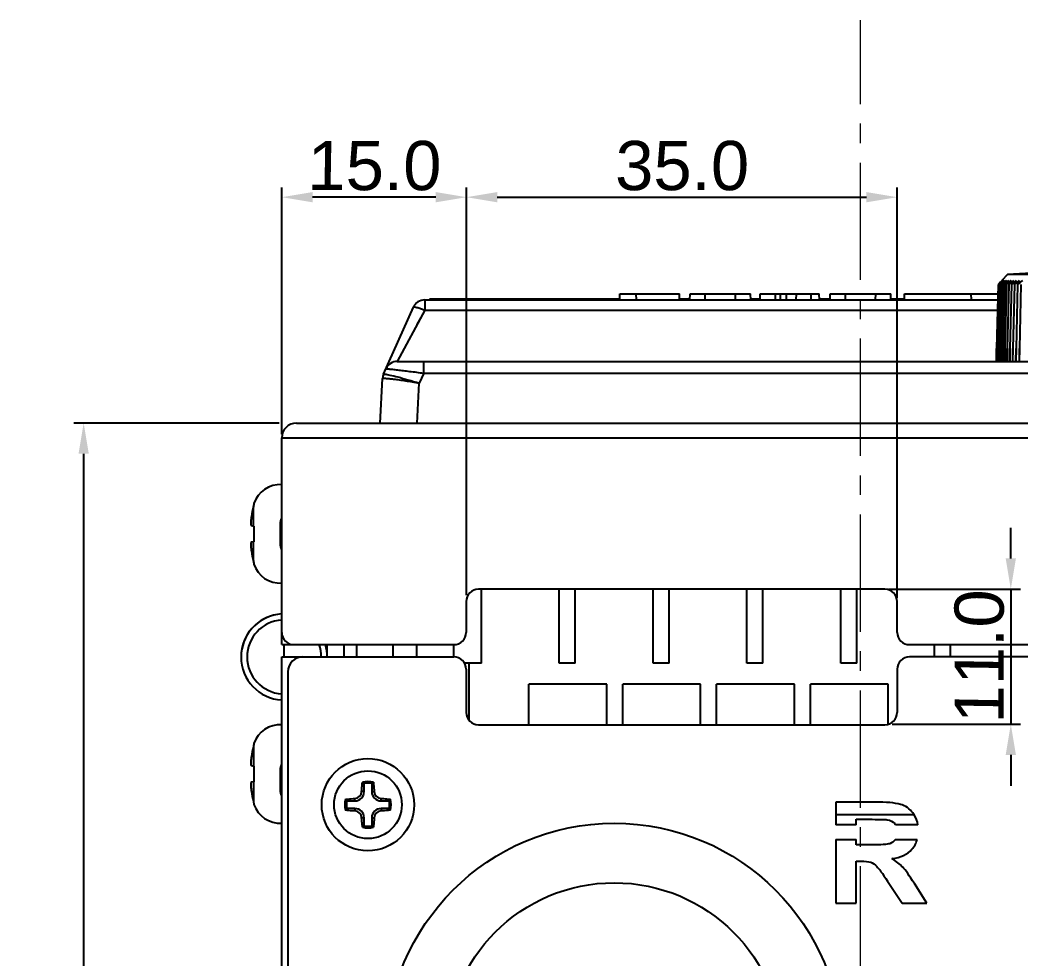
# Model space of a CAD drawing. Header units: millimetres. Extents: x -1493 to -686, y 1310 to 1867.
# Drawn here: x -959.3 to -878.1, y 1555.7 to 1632 of the extents above; entities that cross this region are included whole.
import ezdxf

# ---------------------------------------------------------------- set-up
doc = ezdxf.new("R2010")
doc.units = ezdxf.units.MM
doc.header["$PDMODE"] = 3
doc.header["$PDSIZE"] = 1.5
doc.linetypes.add('CENTER', pattern=[17.8, 10.75, -2.35, 2.35, -2.35])
doc.linetypes.add('CENTER2', pattern=[28.575, 19.05, -3.175, 3.175, -3.175])
doc.layers.get('0').update_dxf_attribs({"linetype": 'CONTINUOUS'})
doc.layers.get('Defpoints').update_dxf_attribs({"linetype": 'CONTINUOUS'})
doc.layers.add('3', color=112, linetype='CENTER', lineweight=15)
doc.layers.add('Dim', color=1, linetype='CONTINUOUS')
doc.styles.add('OMI-1', font='arial.ttf', dxfattribs={"oblique": 1})
doc.dimstyles.new('1', dxfattribs={"dimtxt": 4, "dimasz": 2.5, "dimexe": 0.8, "dimexo": 0.3, "dimgap": 0.5, "dimtad": 1, "dimtoh": 1, "dimdec": 1, "dimzin": 0, "dimdsep": 46, "dimtxsty": 'OMI-1', "dimcen": 0, "dimclrd": 256, "dimclre": 256, "dimclrt": 256, "dimadec": 0, "dimazin": 0, "dimtfac": 0.8, "dimtdec": 1, "dimtix": 1, "dimtmove": 0, "dimatfit": 3, "dimfxl": 1, "dimtolj": 1, "dimtzin": 0, "dimarcsym": 0})

# ---------------------------------------------------------------- blocks, each defined once
blk = doc.blocks.new('*D38')
at = {"layer": 'Defpoints', "color": 0, "transparency": 16777216}
for p in [(-954.173, 1599.247), (-937.99, 1599.247), (-954.836, 1496.266)]:
    blk.add_point(p, dxfattribs=at)
at = {"layer": 'Dim', "lineweight": -2, "transparency": 16777216}
for p, q in [((-938.29, 1599.247), (-954.973, 1599.247)), ((-954.173, 1498.766), (-954.173, 1596.747)), ((-954.536, 1496.266), (-953.373, 1496.266))]:
    blk.add_line(p, q, dxfattribs=at)
at = {"layer": 'Dim', "transparency": 16777216}
for points in [[(-953.756, 1596.747), (-954.59, 1596.747), (-954.173, 1599.247)], [(-954.59, 1498.766), (-953.756, 1498.766), (-954.173, 1496.266)]]:
    blk.add_solid(points, dxfattribs=at)
at = {"layer": 'Dim', "transparency": 16777216, "insert": (-956.717, 1547.757), "char_height": 4, "attachment_point": 5, "rotation": 90, "style": 'OMI-1'}
blk.add_mtext('\\A1;103.0', dxfattribs=at)
blk = doc.blocks.new('*D46')
at = {"layer": 'Defpoints', "color": 0, "transparency": 16777216}
for p in [(-889.114, 1585.747), (-888.834, 1574.789), (-878.887, 1574.789)]:
    blk.add_point(p, dxfattribs=at)
at = {"layer": 'Dim', "lineweight": -2, "transparency": 16777216}
for p, q in [((-878.887, 1588.247), (-878.887, 1590.747)), ((-888.814, 1585.747), (-878.087, 1585.747)), ((-878.887, 1585.747), (-878.887, 1574.789)), ((-888.534, 1574.789), (-878.087, 1574.789)), ((-878.887, 1572.289), (-878.887, 1569.789))]:
    blk.add_line(p, q, dxfattribs=at)
at = {"layer": 'Dim', "transparency": 16777216}
for points in [[(-879.304, 1588.247), (-878.471, 1588.247), (-878.887, 1585.747)], [(-878.471, 1572.289), (-879.304, 1572.289), (-878.887, 1574.789)]]:
    blk.add_solid(points, dxfattribs=at)
at = {"layer": 'Dim', "transparency": 16777216, "insert": (-881.43, 1580.268), "char_height": 4, "attachment_point": 5, "rotation": 90, "style": 'OMI-1'}
blk.add_mtext('\\A1;11.0', dxfattribs=at)
blk = doc.blocks.new('*D47')
at = {"layer": 'Defpoints', "color": 0, "transparency": 16777216}
for p in [(-938.09, 1617.591), (-938.09, 1598.047), (-923.09, 1584.966)]:
    blk.add_point(p, dxfattribs=at)
at = {"layer": 'Dim', "lineweight": -2, "transparency": 16777216}
for p, q in [((-938.09, 1598.347), (-938.09, 1618.391)), ((-923.09, 1585.266), (-923.09, 1618.391)), ((-925.59, 1617.591), (-935.59, 1617.591))]:
    blk.add_line(p, q, dxfattribs=at)
at = {"layer": 'Dim', "transparency": 16777216}
for points in [[(-935.59, 1618.008), (-935.59, 1617.175), (-938.09, 1617.591)], [(-925.59, 1617.175), (-925.59, 1618.008), (-923.09, 1617.591)]]:
    blk.add_solid(points, dxfattribs=at)
at = {"layer": 'Dim', "transparency": 16777216, "insert": (-930.59, 1620.134), "char_height": 4, "attachment_point": 5, "style": 'OMI-1'}
blk.add_mtext('\\A1;15.0', dxfattribs=at)
blk = doc.blocks.new('*D48')
at = {"layer": 'Defpoints', "color": 0, "transparency": 16777216}
for p in [(-923.09, 1617.591), (-888.114, 1617.591), (-888.114, 1584.747)]:
    blk.add_point(p, dxfattribs=at)
at = {"layer": 'Dim', "lineweight": -2, "transparency": 16777216}
for p, q in [((-923.09, 1617.891), (-923.09, 1618.391)), ((-888.114, 1585.047), (-888.114, 1618.391)), ((-920.59, 1617.591), (-890.614, 1617.591))]:
    blk.add_line(p, q, dxfattribs=at)
at = {"layer": 'Dim', "transparency": 16777216}
for points in [[(-920.59, 1618.008), (-920.59, 1617.175), (-923.09, 1617.591)], [(-890.614, 1617.175), (-890.614, 1618.008), (-888.114, 1617.591)]]:
    blk.add_solid(points, dxfattribs=at)
at = {"layer": 'Dim', "transparency": 16777216, "insert": (-905.602, 1620.135), "char_height": 4, "attachment_point": 5, "style": 'OMI-1'}
blk.add_mtext('\\A1;35.0', dxfattribs=at)

msp = doc.modelspace()

# ---------------------------------------------------------------- linework, layer by layer
at = {"color": 7, "linetype": 'Continuous'}
for p, q in [((-879.155, 1611.311), (-879.604, 1610.832)), ((-853.025, 1611.311), (-879.155, 1611.311)), ((-879.91, 1610.501), (-880.042, 1605.308)), ((-879.886, 1610.501), (-880.018, 1605.308)), ((-879.838, 1610.501), (-879.969, 1605.308)), ((-879.841, 1610.574), (-879.91, 1610.501)), ((-879.765, 1610.501), (-879.895, 1605.308)), ((-879.826, 1610.562), (-879.886, 1610.501)), ((-879.751, 1610.586), (-879.838, 1610.501)), ((-879.668, 1610.501), (-879.798, 1605.308)), ((-879.791, 1610.556), (-879.767, 1610.585)), ((-879.707, 1610.556), (-879.765, 1610.501)), ((-879.548, 1610.501), (-879.676, 1605.308)), ((-879.603, 1610.561), (-879.668, 1610.501)), ((-879.597, 1610.826), (-879.649, 1610.773)), ((-879.645, 1610.773), (-879.597, 1610.826)), ((-879.468, 1610.573), (-879.548, 1610.501)), ((-879.548, 1610.501), (-879.499, 1610.57)), ((-879.548, 1610.501), (-879.499, 1610.57)), ((-879.404, 1610.501), (-879.531, 1605.308)), ((-879.31, 1610.584), (-879.404, 1610.501)), ((-879.404, 1610.501), (-879.352, 1610.579)), ((-879.237, 1610.501), (-879.362, 1605.308)), ((-879.127, 1610.596), (-879.237, 1610.501)), ((-879.127, 1610.595), (-879.237, 1610.501)), ((-879.046, 1610.501), (-879.17, 1605.308)), ((-879.076, 1610.757), (-879.032, 1610.826)), ((-878.833, 1610.501), (-878.955, 1605.308)), ((-878.598, 1610.501), (-878.717, 1605.308)), ((-878.34, 1610.501), (-878.457, 1605.308)), ((-878.061, 1610.501), (-878.176, 1605.308)), ((-910.634, 1609.247), (-910.625, 1609.747)), ((-910.625, 1609.747), (-905.788, 1609.747)), ((-909.292, 1609.247), (-909.3, 1609.747)), ((-905.78, 1609.247), (-905.788, 1609.747)), ((-904.943, 1609.247), (-904.934, 1609.747)), ((-904.934, 1609.747), (-900.012, 1609.747)), ((-903.693, 1609.247), (-903.702, 1609.747)), ((-901.253, 1609.247), (-901.245, 1609.747)), ((-900.004, 1609.247), (-900.012, 1609.747)), ((-899.25, 1609.247), (-899.242, 1609.747)), ((-899.242, 1609.747), (-894.444, 1609.747)), ((-897.988, 1609.247), (-897.997, 1609.747)), ((-897.59, 1609.247), (-897.589, 1609.747)), ((-897.097, 1609.247), (-897.094, 1609.747)), ((-896.308, 1609.247), (-896.302, 1609.747)), ((-895.1, 1609.247), (-895.112, 1609.747)), ((-894.435, 1609.247), (-894.444, 1609.747)), ((-893.559, 1609.247), (-893.551, 1609.747)), ((-893.551, 1609.747), (-888.629, 1609.747)), ((-892.31, 1609.247), (-892.319, 1609.747)), ((-889.87, 1609.247), (-889.861, 1609.747)), ((-888.62, 1609.247), (-888.629, 1609.747)), ((-887.53, 1609.247), (-887.521, 1609.747)), ((-887.521, 1609.747), (-879.929, 1609.747)), ((-882.091, 1609.247), (-882.1, 1609.747)), ((-929.815, 1603.217), (-927.394, 1608.654)), ((-926.481, 1609.247), (-926.481, 1608.414)), ((-926.481, 1609.247), (-879.942, 1609.247)), ((-926.09, 1609.297), (-926.09, 1609.247)), ((-910.634, 1609.297), (-926.09, 1609.297)), ((-904.943, 1609.297), (-905.78, 1609.297)), ((-899.25, 1609.297), (-900.004, 1609.297)), ((-893.559, 1609.297), (-894.435, 1609.297)), ((-887.53, 1609.297), (-888.62, 1609.297)), ((-926.481, 1608.414), (-928.707, 1604.247)), ((-926.803, 1607.815), (-927.106, 1607.244)), ((-926.481, 1608.414), (-926.803, 1607.815)), ((-926.481, 1608.414), (-879.963, 1608.414)), ((-880.042, 1605.308), (-880.061, 1604.247)), ((-880.06, 1604.247), (-880.042, 1605.308)), ((-880.018, 1605.308), (-880.037, 1604.247)), ((-880.036, 1604.247), (-880.018, 1605.308)), ((-879.969, 1605.308), (-879.988, 1604.247)), ((-879.986, 1604.247), (-879.969, 1605.308)), ((-879.895, 1605.308), (-879.915, 1604.247)), ((-879.913, 1604.247), (-879.895, 1605.308)), ((-879.798, 1605.308), (-879.818, 1604.247)), ((-879.815, 1604.247), (-879.798, 1605.308)), ((-879.676, 1605.308), (-879.696, 1604.247)), ((-879.693, 1604.247), (-879.676, 1605.308)), ((-879.531, 1605.308), (-879.551, 1604.247)), ((-879.547, 1604.247), (-879.531, 1605.308)), ((-879.362, 1605.308), (-879.382, 1604.247)), ((-879.377, 1604.247), (-879.362, 1605.308)), ((-879.17, 1605.308), (-879.19, 1604.247)), ((-879.185, 1604.247), (-879.17, 1605.308)), ((-878.955, 1605.308), (-878.975, 1604.247)), ((-878.969, 1604.247), (-878.955, 1605.308)), ((-878.717, 1605.308), (-878.737, 1604.247)), ((-878.73, 1604.247), (-878.717, 1605.308)), ((-878.457, 1605.308), (-878.477, 1604.247)), ((-878.47, 1604.247), (-878.457, 1605.308)), ((-878.176, 1605.308), (-878.196, 1604.247)), ((-878.188, 1604.247), (-878.176, 1605.308)), ((-928.689, 1604.28), (-928.707, 1604.247)), ((-928.707, 1604.247), (-853.473, 1604.247)), ((-926.564, 1603.3), (-926.564, 1604.247)), ((-930.09, 1599.247), (-929.9, 1602.862)), ((-929.9, 1602.862), (-929.9, 1602.864)), ((-926.564, 1603.3), (-926.924, 1602.492)), ((-926.564, 1603.3), (-855.615, 1603.3)), ((-927.094, 1599.247), (-926.924, 1602.492)), ((-936.89, 1599.247), (-845.29, 1599.247)), ((-938.09, 1581.247), (-938.09, 1598.047)), ((-938.09, 1598.047), (-844.09, 1598.047)), ((-940.394, 1590.891), (-940.394, 1592.471)), ((-940.347, 1592.719), (-940.347, 1592.636)), ((-940.556, 1590.92), (-940.347, 1590.883)), ((-940.347, 1590.883), (-940.347, 1589.611)), ((-938.19, 1589.261), (-938.19, 1591.233)), ((-940.347, 1589.611), (-940.556, 1589.575)), ((-940.394, 1588.024), (-940.394, 1589.603)), ((-940.347, 1587.859), (-940.347, 1587.776)), ((-889.114, 1585.747), (-922.114, 1585.747)), ((-921.874, 1579.747), (-921.874, 1585.747)), ((-915.554, 1579.747), (-915.554, 1585.747)), ((-914.254, 1579.747), (-914.254, 1585.747)), ((-907.934, 1579.747), (-907.934, 1585.747)), ((-906.634, 1579.747), (-906.634, 1585.747)), ((-900.314, 1579.747), (-900.314, 1585.747)), ((-899.014, 1579.747), (-899.014, 1585.747)), ((-892.694, 1579.747), (-892.694, 1585.747)), ((-891.394, 1579.747), (-891.394, 1585.747)), ((-923.114, 1584.747), (-923.114, 1582.247)), ((-888.114, 1582.247), (-888.114, 1584.747)), ((-939.294, 1583.45), (-939.569, 1583.315)), ((-939.01, 1583.56), (-939.294, 1583.45)), ((-938.719, 1583.645), (-939.01, 1583.56)), ((-938.423, 1583.705), (-938.719, 1583.645)), ((-938.124, 1583.739), (-938.423, 1583.705)), ((-938.09, 1583.74), (-938.124, 1583.739)), ((-940.528, 1582.547), (-940.723, 1582.299)), ((-940.314, 1582.772), (-940.528, 1582.547)), ((-940.082, 1582.975), (-940.314, 1582.772)), ((-939.832, 1583.157), (-940.082, 1582.975)), ((-939.569, 1583.315), (-939.832, 1583.157)), ((-941.039, 1581.767), (-941.164, 1581.475)), ((-940.891, 1582.042), (-941.041, 1581.763)), ((-940.721, 1582.303), (-940.894, 1582.039)), ((-941.26, 1581.181), (-941.332, 1580.871)), ((-941.162, 1581.479), (-941.261, 1581.177)), ((-938.09, 1581.247), (-924.114, 1581.247)), ((-937.89, 1580.247), (-937.89, 1581.247)), ((-934.39, 1580.247), (-934.39, 1581.247)), ((-933.043, 1581.247), (-933.043, 1580.247)), ((-932.025, 1581.247), (-932.025, 1580.247)), ((-929.073, 1581.247), (-929.073, 1580.247)), ((-927.137, 1581.247), (-927.137, 1580.247)), ((-924.114, 1580.247), (-924.114, 1581.247)), ((-887.114, 1581.247), (-857.29, 1581.247)), ((-885.074, 1580.247), (-885.074, 1581.247)), ((-883.774, 1580.247), (-883.774, 1581.247)), ((-941.375, 1580.564), (-941.39, 1580.247)), ((-941.331, 1580.875), (-941.375, 1580.561)), ((-938.09, 1497.447), (-938.09, 1580.247)), ((-938.09, 1580.247), (-924.114, 1580.247)), ((-936.89, 1580.135), (-936.89, 1580.247)), ((-857.09, 1580.247), (-887.114, 1580.247)), ((-921.874, 1579.747), (-923.252, 1579.747)), ((-922.864, 1575.091), (-922.864, 1579.747)), ((-914.254, 1579.747), (-915.554, 1579.747)), ((-906.634, 1579.747), (-907.934, 1579.747)), ((-899.014, 1579.747), (-900.314, 1579.747)), ((-891.394, 1579.747), (-892.694, 1579.747)), ((-937.59, 1579.047), (-937.59, 1498.247)), ((-923.114, 1579.247), (-923.114, 1575.747)), ((-888.114, 1579.247), (-888.114, 1575.747)), ((-918.014, 1574.747), (-918.014, 1578.047)), ((-911.694, 1578.047), (-918.014, 1578.047)), ((-911.694, 1574.747), (-911.694, 1578.047)), ((-910.394, 1574.747), (-910.394, 1578.047)), ((-904.074, 1578.047), (-910.394, 1578.047)), ((-904.074, 1574.747), (-904.074, 1578.047)), ((-902.774, 1574.747), (-902.774, 1578.047)), ((-896.454, 1578.047), (-902.774, 1578.047)), ((-896.454, 1574.747), (-896.454, 1578.047)), ((-895.154, 1574.747), (-895.154, 1578.047)), ((-888.834, 1578.047), (-895.154, 1578.047)), ((-888.834, 1574.789), (-888.834, 1578.047)), ((-922.114, 1574.747), (-889.114, 1574.747)), ((-940.394, 1572.971), (-940.394, 1571.391)), ((-940.347, 1573.219), (-940.347, 1573.136)), ((-940.556, 1571.42), (-940.347, 1571.383)), ((-940.347, 1571.383), (-940.347, 1570.111)), ((-938.19, 1569.261), (-938.19, 1571.233)), ((-940.347, 1570.111), (-940.556, 1570.075)), ((-940.394, 1570.103), (-940.394, 1568.524)), ((-931.401, 1569.308), (-931.401, 1569.969)), ((-930.779, 1569.969), (-930.779, 1569.308)), ((-932.151, 1568.558), (-932.151, 1568.757)), ((-931.401, 1569.308), (-931.599, 1569.308)), ((-930.779, 1569.308), (-930.581, 1569.308)), ((-930.029, 1568.558), (-930.029, 1568.757)), ((-940.347, 1568.359), (-940.347, 1568.276)), ((-932.812, 1568.558), (-932.151, 1568.558)), ((-932.151, 1567.937), (-932.812, 1567.937)), ((-932.151, 1567.937), (-932.151, 1567.738)), ((-930.029, 1568.558), (-929.368, 1568.558)), ((-930.029, 1567.937), (-930.029, 1567.738)), ((-929.368, 1567.937), (-930.029, 1567.937)), ((-893.09, 1568.447), (-893.09, 1566.62)), ((-889.605, 1568.447), (-893.09, 1568.447)), ((-931.401, 1567.187), (-931.599, 1567.187)), ((-931.401, 1566.525), (-931.401, 1567.187)), ((-930.779, 1567.187), (-930.779, 1566.525)), ((-930.779, 1567.187), (-930.581, 1567.187)), ((-893.09, 1567.447), (-886.745, 1567.447)), ((-891.434, 1566.62), (-893.09, 1566.62)), ((-891.434, 1566.62), (-891.434, 1567.06)), ((-891.434, 1567.06), (-890.142, 1567.06)), ((-886.425, 1566.62), (-888.246, 1566.62)), ((-893.09, 1565.42), (-893.09, 1560.247)), ((-893.09, 1565.42), (-891.434, 1565.42)), ((-891.434, 1564.979), (-891.434, 1565.42)), ((-890.209, 1564.979), (-891.434, 1564.979)), ((-888.26, 1565.42), (-886.483, 1565.42)), ((-891.434, 1560.247), (-891.434, 1563.67)), ((-891.434, 1563.67), (-891.099, 1563.67)), ((-888.895, 1562.032), (-887.698, 1560.247)), ((-885.718, 1560.247), (-886.719, 1561.847)), ((-893.09, 1560.247), (-891.434, 1560.247)), ((-887.698, 1560.247), (-885.718, 1560.247))]:
    msp.add_line(p, q, dxfattribs=at)
for centre, radius in [((-931.09, 1568.247), 3.75), ((-931.09, 1568.247), 2.75), ((-911.09, 1548.247), 18.5), ((-911.09, 1548.247), 13.659)]:
    msp.add_circle(centre, radius, dxfattribs=at)
for centre, radius, start, end in [((-866.09, 1411.738), 200, 91.50422, 93.74561), ((-846.877, 1578.978), 45.661, 135.86601, 136.21308), ((-846.526, 1581.129), 44.448, 138.16927, 138.53432), ((-847.111, 1578.095), 46.091, 134.75411, 135.21879), ((-846.637, 1582.578), 43.382, 139.37147, 139.79023), ((-847.182, 1577.147), 46.678, 133.82059, 134.24482), ((-846.075, 1583.538), 43.151, 140.77365, 141.23437), ((-846.945, 1575.962), 47.646, 132.96747, 133.44116), ((-845.507, 1584.601), 42.87, 142.28479, 142.73902), ((-846.825, 1574.982), 48.377, 132.18869, 132.65356), ((-844.828, 1585.689), 42.675, 143.91059, 144.33571), ((-846.695, 1574.079), 49.049, 131.48105, 131.92558), ((-843.905, 1586.721), 42.728, 145.65657, 146.05718), ((-846.53, 1573.227), 49.699, 130.84122, 131.26563), ((-841.723, 1587.089), 44.22, 147.63913, 148.0311), ((-846.335, 1572.431), 50.317, 130.26604, 130.67065), ((-840.523, 1588.271), 44.477, 149.52881, 150.01316), ((-844.558, 1569.851), 53.309, 130.13627, 130.31131), ((-846.114, 1571.698), 50.895, 129.75266, 130.13786), ((-845.338, 1570.385), 52.261, 129.30102, 129.86), ((-838.398, 1589.111), 45.745, 151.65962, 152.12093), ((-845.029, 1569.724), 52.817, 128.90408, 129.46187), ((-835.637, 1589.878), 47.655, 153.92315, 154.35719), ((-844.705, 1569.141), 53.31, 128.5622, 129.11892), ((-831.999, 1590.564), 50.448, 156.3189, 156.72116), ((-926.481, 1608.247), 1, 90, 156), ((-928.707, 1603.247), 1, 90, 156), ((-928.902, 1602.81), 1, 156, 177), ((-936.89, 1598.047), 1.2, 90, 180), ((-938.215, 1591.995), 2.252, 86.8269, 161.25888), ((-931.38, 1590.249), 9.284, 166.15193, 171.24571), ((-938.031, 1591.888), 2.434, 162.10966, 166.15325), ((-937.69, 1591.233), 0.5, 143.1502, 180), ((-937.69, 1589.261), 0.5, 180, 216.8498), ((-931.38, 1590.246), 9.284, 188.75429, 193.84807), ((-938.031, 1588.606), 2.434, 193.84675, 197.89034), ((-938.215, 1588.499), 2.252, 198.74112, 273.1731), ((-922.114, 1584.747), 1, 90, 180), ((-889.114, 1584.747), 1, 0, 90), ((-937.89, 1580.247), 3.5, 93.27516, 266.72484), ((-937.899, 1580.247), 3, 93.65694, 266.34304), ((-937.09, 1582.247), 1, 180, 270), ((-924.114, 1582.247), 1, 270, 0), ((-887.114, 1582.247), 1, 180, 270), ((-937.881, 1580.247), 3, 0.00118, 19.47674), ((-937.89, 1580.247), 3.5, 0, 16.61626), ((-936.39, 1579.047), 1.2, 90, 180), ((-924.114, 1579.247), 1, 0, 90), ((-887.114, 1579.247), 1, 90, 180), ((-922.114, 1575.747), 1, 180, 270), ((-889.114, 1575.747), 1, 270, 0), ((-938.215, 1572.495), 2.252, 86.8269, 161.25888), ((-931.38, 1570.749), 9.284, 166.15193, 171.24571), ((-938.031, 1572.388), 2.434, 162.10966, 166.15325), ((-937.69, 1571.233), 0.5, 143.1502, 180), ((-931.09, 1568.247), 1.881, 76.4229, 103.5771), ((-935.062, 1565.587), 5.711, 50.12044, 51.811), ((-931.09, 1568.247), 1.75, 79.77465, 100.22535), ((-927.118, 1565.587), 5.711, 128.189, 129.87956), ((-931.38, 1570.746), 9.284, 188.75429, 193.84807), ((-937.69, 1569.261), 0.5, 180, 216.8498), ((-932.151, 1569.308), 0.75, 270, 0), ((-932.185, 1569.343), 0.587, 273.39992, 356.60008), ((-930.029, 1569.308), 0.75, 180, 270), ((-929.994, 1569.343), 0.587, 183.39993, 266.60007), ((-938.031, 1569.106), 2.434, 193.84675, 197.89034), ((-938.215, 1568.999), 2.252, 198.74112, 273.1731), ((-931.09, 1568.247), 1.881, 166.4229, 193.5771), ((-928.43, 1572.22), 5.711, 218.189, 219.87956), ((-928.43, 1564.275), 5.711, 140.12044, 141.811), ((-931.09, 1568.247), 1.75, 169.77465, 190.22535), ((-932.151, 1567.187), 0.75, 0, 90), ((-930.029, 1567.187), 0.75, 90, 180), ((-933.75, 1572.22), 5.711, 320.12044, 321.811), ((-931.09, 1568.247), 1.75, 349.77465, 10.22535), ((-933.75, 1564.275), 5.711, 38.189, 39.87956), ((-931.09, 1568.247), 1.881, 346.4229, 13.5771), ((-932.185, 1567.152), 0.587, 3.39993, 86.60007), ((-929.994, 1567.152), 0.587, 93.39992, 176.60008), ((-935.062, 1570.908), 5.711, 308.189, 309.87956), ((-931.09, 1568.247), 1.881, 256.4229, 283.5771), ((-931.09, 1568.247), 1.75, 259.77465, 280.22535), ((-927.118, 1570.908), 5.711, 230.12044, 231.811), ((-888.951, 1566.155), 0.845, 33.41877, 40.9154)]:
    msp.add_arc(centre, radius, start, end, dxfattribs=at)
for points, knots in [([(-927.394, 1608.654), (-927.39, 1608.664), (-927.358, 1608.679), (-927.26, 1608.676), (-927.072, 1608.635), (-926.798, 1608.544), (-926.592, 1608.462), (-926.481, 1608.414)], [0, 0, 0, 0, 0.034787, 0.096035, 0.309256, 0.624351, 1, 1, 1, 1]), ([(-929.621, 1603.654), (-929.62, 1603.656), (-929.613, 1603.656), (-929.602, 1603.657), (-929.581, 1603.656), (-929.54, 1603.654), (-929.47, 1603.648), (-929.366, 1603.639), (-929.234, 1603.626), (-929.077, 1603.609), (-928.895, 1603.589), (-928.612, 1603.556), (-928.215, 1603.509), (-927.698, 1603.445), (-927.141, 1603.374), (-926.759, 1603.325), (-926.564, 1603.3)], [0, 0, 0, 0, 0.001636, 0.005636, 0.012063, 0.020913, 0.045826, 0.080107, 0.123315, 0.174973, 0.234465, 0.301118, 0.452994, 0.624356, 0.80895, 1, 1, 1, 1]), ([(-929.9, 1602.864), (-929.897, 1602.871), (-929.87, 1602.879), (-929.824, 1602.884), (-929.747, 1602.884), (-929.645, 1602.88), (-929.518, 1602.871), (-929.3, 1602.85), (-928.976, 1602.812), (-928.533, 1602.753), (-928.031, 1602.677), (-927.487, 1602.59), (-927.114, 1602.526), (-926.924, 1602.492)], [0, 0, 0, 0, 0.007758, 0.023896, 0.049, 0.082998, 0.125586, 0.176403, 0.300685, 0.45115, 0.622115, 0.80746, 1, 1, 1, 1]), ([(-929.815, 1603.217), (-929.813, 1603.221), (-929.801, 1603.227), (-929.764, 1603.23), (-929.73, 1603.227), (-929.703, 1603.224)], [0, 0, 0, 0, 0.107304, 0.302389, 1, 1, 1, 1]), ([(-929.703, 1603.224), (-929.648, 1603.217), (-929.515, 1603.194), (-929.166, 1603.119), (-928.599, 1602.975), (-927.806, 1602.756), (-927.228, 1602.584), (-926.924, 1602.492)], [0, 0, 0, 0, 0.05813, 0.140992, 0.371723, 0.668146, 1, 1, 1, 1]), ([(-940.556, 1591.661), (-940.563, 1591.614), (-940.576, 1591.521), (-940.591, 1591.385), (-940.598, 1591.278), (-940.602, 1591.198), (-940.603, 1591.13), (-940.601, 1591.069), (-940.596, 1591.015), (-940.591, 1590.983), (-940.584, 1590.958), (-940.576, 1590.935), (-940.564, 1590.921), (-940.556, 1590.92)], [0, 0, 0, 0, 0.190287, 0.372896, 0.541186, 0.618017, 0.689022, 0.811091, 0.861216, 0.903625, 0.938211, 0.965171, 1, 1, 1, 1]), ([(-940.556, 1589.575), (-940.564, 1589.573), (-940.576, 1589.559), (-940.584, 1589.537), (-940.591, 1589.511), (-940.596, 1589.48), (-940.601, 1589.426), (-940.603, 1589.364), (-940.602, 1589.296), (-940.598, 1589.217), (-940.591, 1589.109), (-940.576, 1588.974), (-940.563, 1588.88), (-940.556, 1588.833)], [0, 0, 0, 0, 0.03483, 0.06179, 0.096377, 0.138787, 0.188912, 0.310986, 0.381992, 0.458825, 0.627113, 0.809719, 1, 1, 1, 1]), ([(-940.556, 1572.161), (-940.563, 1572.114), (-940.576, 1572.021), (-940.591, 1571.885), (-940.598, 1571.778), (-940.602, 1571.698), (-940.603, 1571.63), (-940.601, 1571.569), (-940.596, 1571.515), (-940.591, 1571.483), (-940.584, 1571.458), (-940.576, 1571.435), (-940.564, 1571.421), (-940.556, 1571.42)], [0, 0, 0, 0, 0.190287, 0.372896, 0.541186, 0.618017, 0.689022, 0.811091, 0.861216, 0.903625, 0.938211, 0.965171, 1, 1, 1, 1]), ([(-940.556, 1570.075), (-940.564, 1570.073), (-940.576, 1570.059), (-940.584, 1570.037), (-940.591, 1570.011), (-940.596, 1569.98), (-940.601, 1569.926), (-940.603, 1569.864), (-940.602, 1569.796), (-940.598, 1569.717), (-940.591, 1569.609), (-940.576, 1569.474), (-940.563, 1569.38), (-940.556, 1569.333)], [0, 0, 0, 0, 0.03483, 0.06179, 0.096377, 0.138787, 0.188912, 0.310986, 0.381992, 0.458825, 0.627113, 0.809719, 1, 1, 1, 1]), ([(-931.599, 1569.308), (-931.595, 1569.375), (-931.578, 1569.631), (-931.554, 1569.887), (-931.531, 1570.076)], [0, 0, 0, 0, 0.261813, 1, 1, 1, 1]), ([(-930.648, 1570.076), (-930.641, 1570.015), (-930.613, 1569.76), (-930.592, 1569.504), (-930.581, 1569.308)], [0, 0, 0, 0, 0.237138, 1, 1, 1, 1]), ([(-932.918, 1568.689), (-932.858, 1568.696), (-932.602, 1568.724), (-932.346, 1568.745), (-932.151, 1568.757)], [0, 0, 0, 0, 0.237136, 1, 1, 1, 1]), ([(-930.029, 1568.757), (-929.962, 1568.753), (-929.706, 1568.735), (-929.45, 1568.711), (-929.262, 1568.689)], [0, 0, 0, 0, 0.261818, 1, 1, 1, 1]), ([(-932.151, 1567.738), (-932.218, 1567.742), (-932.474, 1567.759), (-932.73, 1567.783), (-932.918, 1567.806)], [0, 0, 0, 0, 0.261818, 1, 1, 1, 1]), ([(-931.531, 1566.419), (-931.539, 1566.479), (-931.567, 1566.735), (-931.587, 1566.991), (-931.599, 1567.187)], [0, 0, 0, 0, 0.237138, 1, 1, 1, 1]), ([(-930.581, 1567.187), (-930.585, 1567.119), (-930.602, 1566.863), (-930.626, 1566.607), (-930.648, 1566.419)], [0, 0, 0, 0, 0.261813, 1, 1, 1, 1]), ([(-929.262, 1567.806), (-929.322, 1567.798), (-929.577, 1567.77), (-929.834, 1567.75), (-930.029, 1567.738)], [0, 0, 0, 0, 0.237136, 1, 1, 1, 1])]:
    msp.add_open_spline(points, degree=3, knots=knots, dxfattribs=at)
for points in [[(-929.815, 1603.217), (-929.864, 1603.107), (-929.893, 1602.985), (-929.9, 1602.864)], [(-887.698, 1568.224), (-888.095, 1568.369), (-888.733, 1568.447), (-889.605, 1568.447)], [(-886.745, 1567.438), (-886.982, 1567.815), (-887.301, 1568.078), (-887.698, 1568.224)], [(-886.425, 1566.62), (-886.48, 1566.915), (-886.587, 1567.188), (-886.745, 1567.438)], [(-890.142, 1567.06), (-889.471, 1567.06), (-889.068, 1567.049), (-888.935, 1567.028)], [(-888.935, 1567.028), (-888.665, 1566.987), (-888.459, 1566.876), (-888.313, 1566.708)], [(-888.722, 1565.081), (-888.923, 1565.013), (-889.415, 1564.979), (-890.209, 1564.979)], [(-888.26, 1565.42), (-888.373, 1565.256), (-888.528, 1565.146), (-888.722, 1565.081)], [(-886.927, 1564.623), (-886.721, 1564.853), (-886.572, 1565.119), (-886.483, 1565.42)], [(-888.548, 1563.866), (-887.832, 1563.967), (-887.289, 1564.219), (-886.927, 1564.623)], [(-887.666, 1563.177), (-887.899, 1563.424), (-888.19, 1563.654), (-888.548, 1563.866)], [(-891.099, 1563.67), (-890.718, 1563.67), (-890.444, 1563.637), (-890.265, 1563.574)], [(-890.265, 1563.574), (-890.092, 1563.514), (-889.924, 1563.402), (-889.767, 1563.234)], [(-889.767, 1563.234), (-889.611, 1563.066), (-889.322, 1562.668), (-888.895, 1562.032)], [(-886.719, 1561.847), (-887.116, 1562.485), (-887.429, 1562.927), (-887.666, 1563.177)]]:
    msp.add_open_spline(points, degree=3, dxfattribs=at)
at = {"layer": '3', "linetype": 'CENTER2', "ltscale": 0.5}
msp.add_line((-891.09, 1382.268), (-891.09, 1631.982), dxfattribs=at)

# ---------------------------------------------------------------- dimensions: what is measured, and where the dimension line sits
at = {"layer": 'Dim'}
for base, p1, p2, picture, middle in [((-938.09, 1617.591), (-923.09, 1584.966), (-938.09, 1598.047), '*D47', (-930.59, 1620.134)), ((-888.114, 1617.591), (-923.09, 1617.591), (-888.114, 1584.747), '*D48', (-905.602, 1620.135))]:
    dim = msp.add_linear_dim(base=base, p1=p1, p2=p2, dimstyle='1', dxfattribs=at)
    dim.commit()
    dim.dimension.update_dxf_attribs({"geometry": picture, "text_midpoint": middle})
for base, p1, p2, picture, middle in [((-954.173, 1599.247), (-954.836, 1496.266), (-937.99, 1599.247), '*D38', (-956.717, 1547.757)), ((-878.887, 1574.789), (-889.114, 1585.747), (-888.834, 1574.789), '*D46', (-881.43, 1580.268))]:
    dim = msp.add_linear_dim(base=base, p1=p1, p2=p2, angle=90, dimstyle='1', dxfattribs=at)
    dim.commit()
    dim.dimension.update_dxf_attribs({"geometry": picture, "text_midpoint": middle})

doc.saveas('drawing.dxf')
